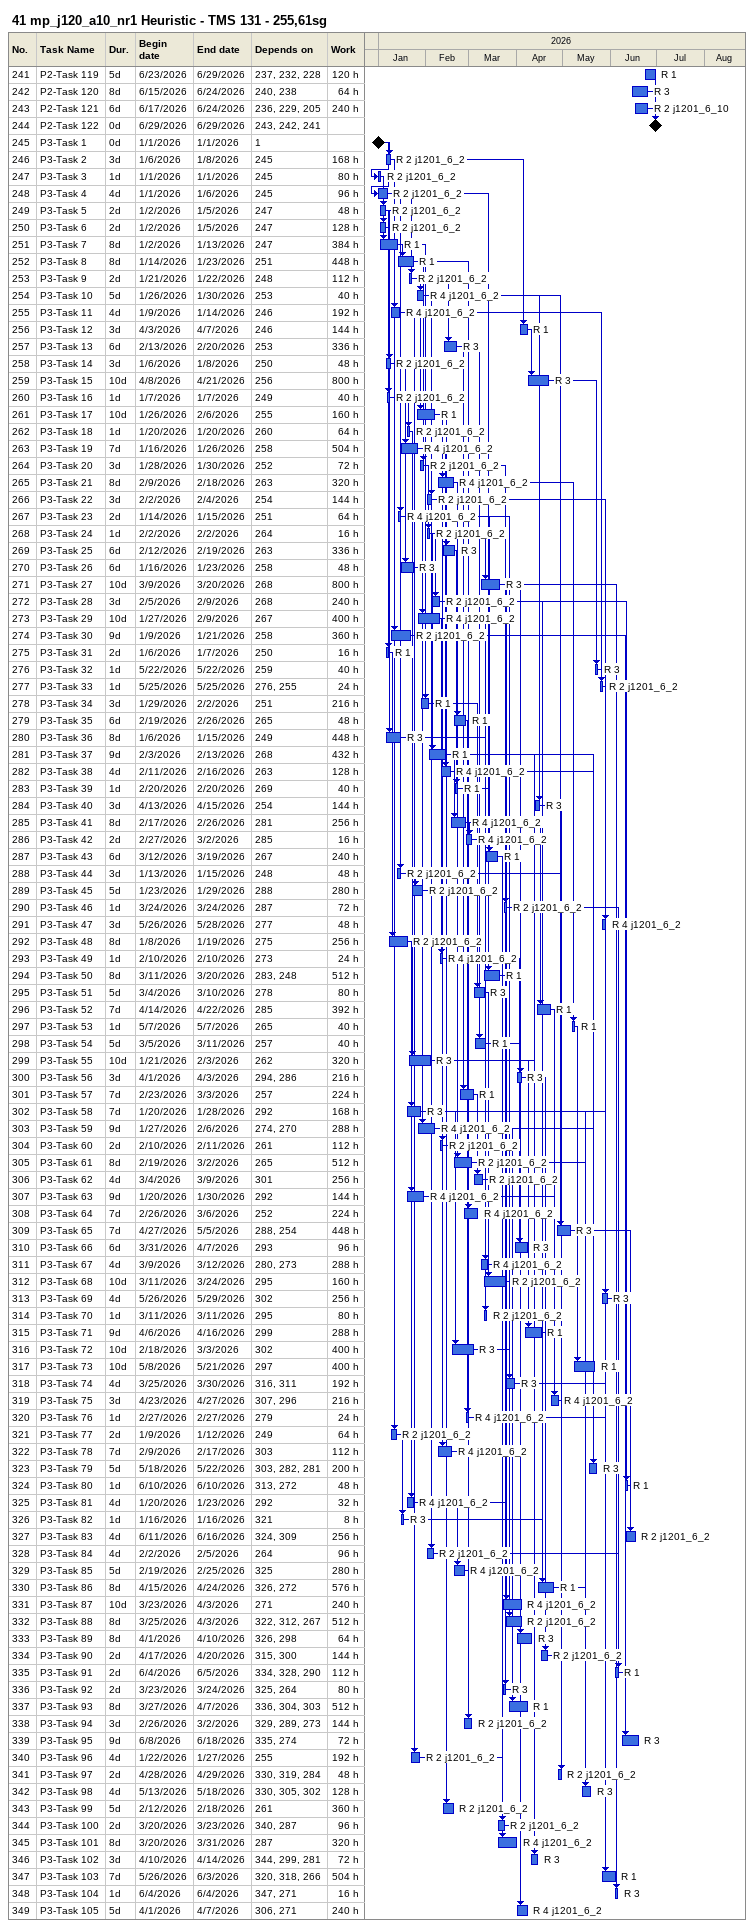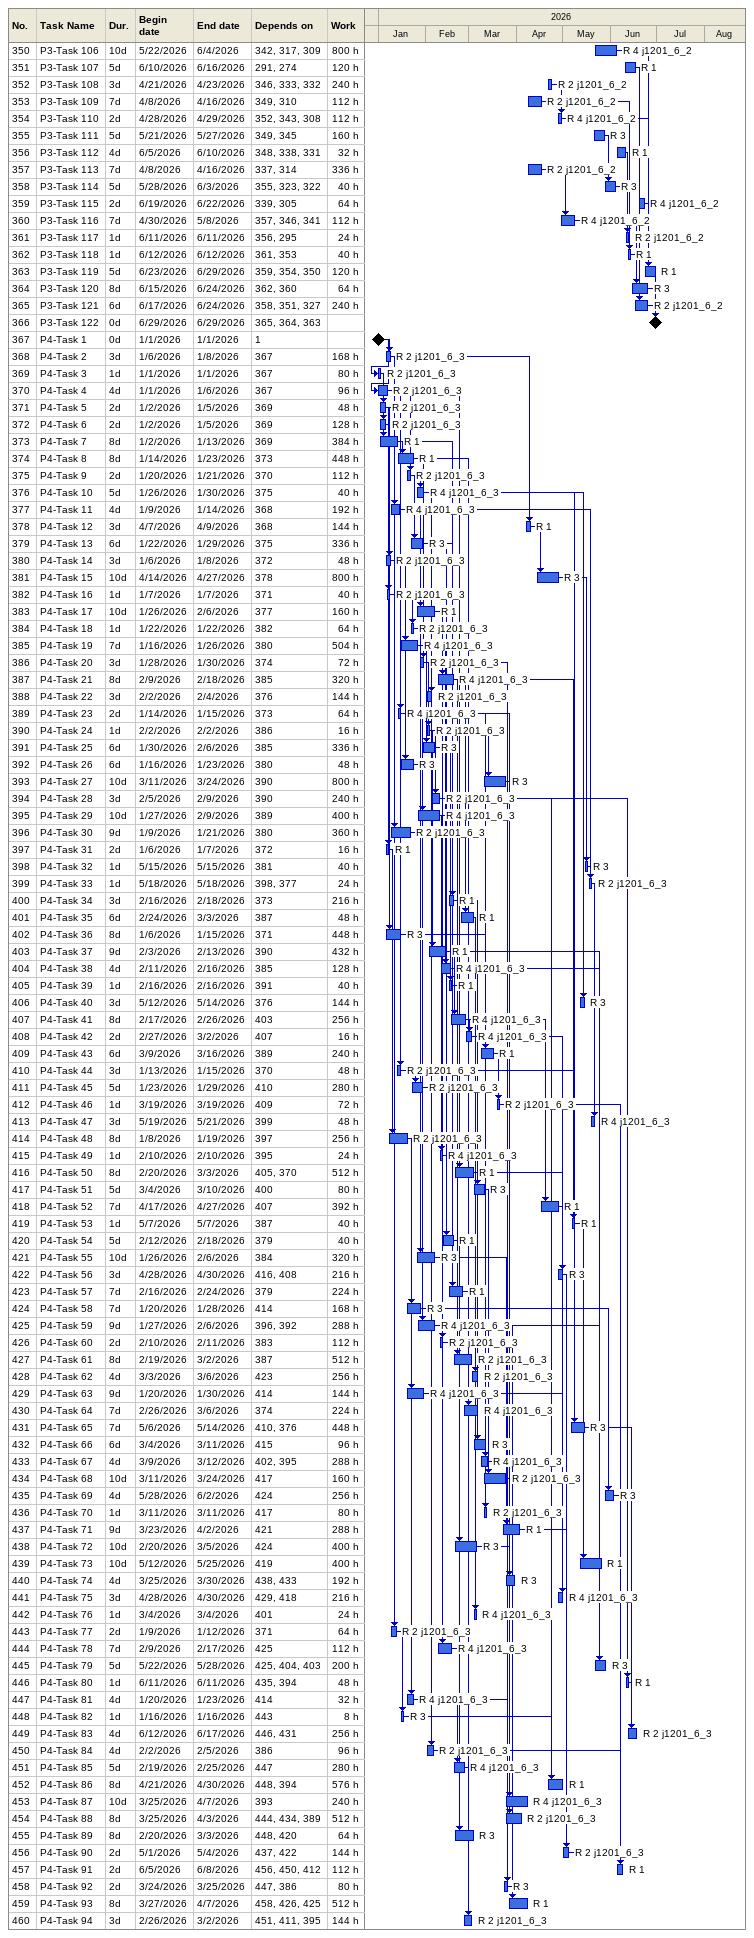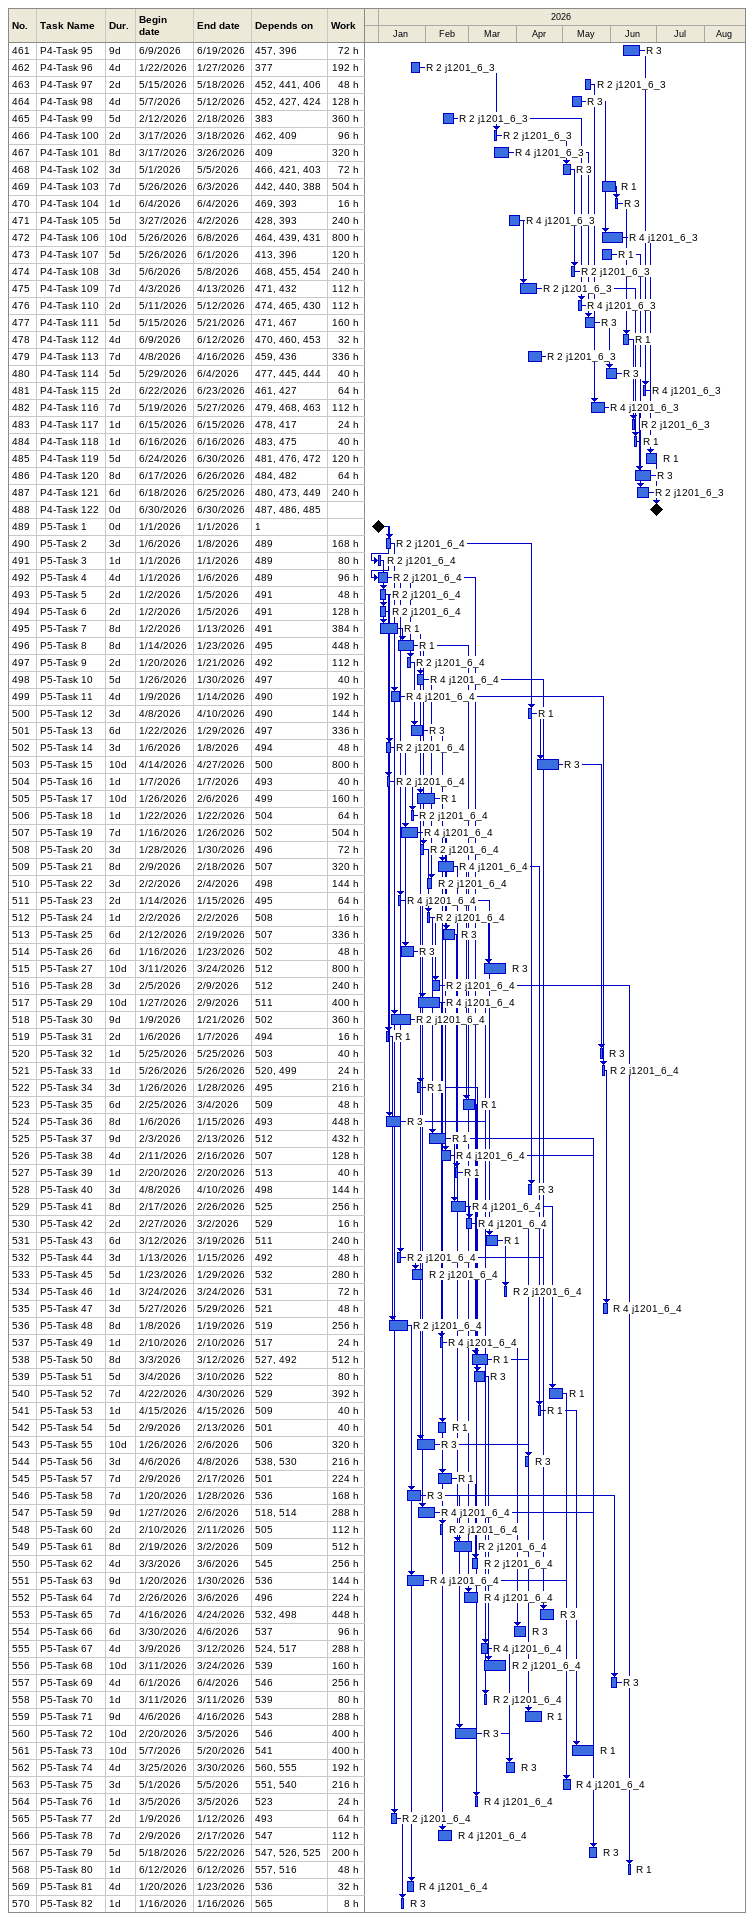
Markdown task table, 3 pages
41 mp_j120_a10_nr1 Heuristic - TMS 131 - 255,61sg

| ID | Task | Duration | Start | Finish | Predecessors | Resources | Work (h) |
|---|---|---|---|---|---|---|---|
| 241 | P2-Task 119 | 5d | 2026-06-23 | 2026-06-29 | 237, 232, 228 | R 1 | 120 |
| 242 | P2-Task 120 | 8d | 2026-06-15 | 2026-06-24 | 240, 238 | R 3 | 64 |
| 243 | P2-Task 121 | 6d | 2026-06-17 | 2026-06-24 | 236, 229, 205 | R 2 j1201_6_10 | 240 |
| 244 | P2-Task 122 | 0d | 2026-06-29 | 2026-06-29 | 243, 242, 241 |  |  |
| 245 | P3-Task 1 | 0d | 2026-01-01 | 2026-01-01 | 1 |  |  |
| 246 | P3-Task 2 | 3d | 2026-01-06 | 2026-01-08 | 245 | R 2 j1201_6_2 | 168 |
| 247 | P3-Task 3 | 1d | 2026-01-01 | 2026-01-01 | 245 | R 2 j1201_6_2 | 80 |
| 248 | P3-Task 4 | 4d | 2026-01-01 | 2026-01-06 | 245 | R 2 j1201_6_2 | 96 |
| 249 | P3-Task 5 | 2d | 2026-01-02 | 2026-01-05 | 247 | R 2 j1201_6_2 | 48 |
| 250 | P3-Task 6 | 2d | 2026-01-02 | 2026-01-05 | 247 | R 2 j1201_6_2 | 128 |
| 251 | P3-Task 7 | 8d | 2026-01-02 | 2026-01-13 | 247 | R 1 | 384 |
| 252 | P3-Task 8 | 8d | 2026-01-14 | 2026-01-23 | 251 | R 1 | 448 |
| 253 | P3-Task 9 | 2d | 2026-01-21 | 2026-01-22 | 248 | R 2 j1201_6_2 | 112 |
| 254 | P3-Task 10 | 5d | 2026-01-26 | 2026-01-30 | 253 | R 4 j1201_6_2 | 40 |
| 255 | P3-Task 11 | 4d | 2026-01-09 | 2026-01-14 | 246 | R 4 j1201_6_2 | 192 |
| 256 | P3-Task 12 | 3d | 2026-04-03 | 2026-04-07 | 246 | R 1 | 144 |
| 257 | P3-Task 13 | 6d | 2026-02-13 | 2026-02-20 | 253 | R 3 | 336 |
| 258 | P3-Task 14 | 3d | 2026-01-06 | 2026-01-08 | 250 | R 2 j1201_6_2 | 48 |
| 259 | P3-Task 15 | 10d | 2026-04-08 | 2026-04-21 | 256 | R 3 | 800 |
| 260 | P3-Task 16 | 1d | 2026-01-07 | 2026-01-07 | 249 | R 2 j1201_6_2 | 40 |
| 261 | P3-Task 17 | 10d | 2026-01-26 | 2026-02-06 | 255 | R 1 | 160 |
| 262 | P3-Task 18 | 1d | 2026-01-20 | 2026-01-20 | 260 | R 2 j1201_6_2 | 64 |
| 263 | P3-Task 19 | 7d | 2026-01-16 | 2026-01-26 | 258 | R 4 j1201_6_2 | 504 |
| 264 | P3-Task 20 | 3d | 2026-01-28 | 2026-01-30 | 252 | R 2 j1201_6_2 | 72 |
| 265 | P3-Task 21 | 8d | 2026-02-09 | 2026-02-18 | 263 | R 4 j1201_6_2 | 320 |
| 266 | P3-Task 22 | 3d | 2026-02-02 | 2026-02-04 | 254 | R 2 j1201_6_2 | 144 |
| 267 | P3-Task 23 | 2d | 2026-01-14 | 2026-01-15 | 251 | R 4 j1201_6_2 | 64 |
| 268 | P3-Task 24 | 1d | 2026-02-02 | 2026-02-02 | 264 | R 2 j1201_6_2 | 16 |
| 269 | P3-Task 25 | 6d | 2026-02-12 | 2026-02-19 | 263 | R 3 | 336 |
| 270 | P3-Task 26 | 6d | 2026-01-16 | 2026-01-23 | 258 | R 3 | 48 |
| 271 | P3-Task 27 | 10d | 2026-03-09 | 2026-03-20 | 268 | R 3 | 800 |
| 272 | P3-Task 28 | 3d | 2026-02-05 | 2026-02-09 | 268 | R 2 j1201_6_2 | 240 |
| 273 | P3-Task 29 | 10d | 2026-01-27 | 2026-02-09 | 267 | R 4 j1201_6_2 | 400 |
| 274 | P3-Task 30 | 9d | 2026-01-09 | 2026-01-21 | 258 | R 2 j1201_6_2 | 360 |
| 275 | P3-Task 31 | 2d | 2026-01-06 | 2026-01-07 | 250 | R 1 | 16 |
| 276 | P3-Task 32 | 1d | 2026-05-22 | 2026-05-22 | 259 | R 3 | 40 |
| 277 | P3-Task 33 | 1d | 2026-05-25 | 2026-05-25 | 276, 255 | R 2 j1201_6_2 | 24 |
| 278 | P3-Task 34 | 3d | 2026-01-29 | 2026-02-02 | 251 | R 1 | 216 |
| 279 | P3-Task 35 | 6d | 2026-02-19 | 2026-02-26 | 265 | R 1 | 48 |
| 280 | P3-Task 36 | 8d | 2026-01-06 | 2026-01-15 | 249 | R 3 | 448 |
| 281 | P3-Task 37 | 9d | 2026-02-03 | 2026-02-13 | 268 | R 1 | 432 |
| 282 | P3-Task 38 | 4d | 2026-02-11 | 2026-02-16 | 263 | R 4 j1201_6_2 | 128 |
| 283 | P3-Task 39 | 1d | 2026-02-20 | 2026-02-20 | 269 | R 1 | 40 |
| 284 | P3-Task 40 | 3d | 2026-04-13 | 2026-04-15 | 254 | R 3 | 144 |
| 285 | P3-Task 41 | 8d | 2026-02-17 | 2026-02-26 | 281 | R 4 j1201_6_2 | 256 |
| 286 | P3-Task 42 | 2d | 2026-02-27 | 2026-03-02 | 285 | R 4 j1201_6_2 | 16 |
| 287 | P3-Task 43 | 6d | 2026-03-12 | 2026-03-19 | 267 | R 1 | 240 |
| 288 | P3-Task 44 | 3d | 2026-01-13 | 2026-01-15 | 248 | R 2 j1201_6_2 | 48 |
| 289 | P3-Task 45 | 5d | 2026-01-23 | 2026-01-29 | 288 | R 2 j1201_6_2 | 280 |
| 290 | P3-Task 46 | 1d | 2026-03-24 | 2026-03-24 | 287 | R 2 j1201_6_2 | 72 |
| 291 | P3-Task 47 | 3d | 2026-05-26 | 2026-05-28 | 277 | R 4 j1201_6_2 | 48 |
| 292 | P3-Task 48 | 8d | 2026-01-08 | 2026-01-19 | 275 | R 2 j1201_6_2 | 256 |
| 293 | P3-Task 49 | 1d | 2026-02-10 | 2026-02-10 | 273 | R 4 j1201_6_2 | 24 |
| 294 | P3-Task 50 | 8d | 2026-03-11 | 2026-03-20 | 283, 248 | R 1 | 512 |
| 295 | P3-Task 51 | 5d | 2026-03-04 | 2026-03-10 | 278 | R 3 | 80 |
| 296 | P3-Task 52 | 7d | 2026-04-14 | 2026-04-22 | 285 | R 1 | 392 |
| 297 | P3-Task 53 | 1d | 2026-05-07 | 2026-05-07 | 265 | R 1 | 40 |
| 298 | P3-Task 54 | 5d | 2026-03-05 | 2026-03-11 | 257 | R 1 | 40 |
| 299 | P3-Task 55 | 10d | 2026-01-21 | 2026-02-03 | 262 | R 3 | 320 |
| 300 | P3-Task 56 | 3d | 2026-04-01 | 2026-04-03 | 294, 286 | R 3 | 216 |
| 301 | P3-Task 57 | 7d | 2026-02-23 | 2026-03-03 | 257 | R 1 | 224 |
| 302 | P3-Task 58 | 7d | 2026-01-20 | 2026-01-28 | 292 | R 3 | 168 |
| 303 | P3-Task 59 | 9d | 2026-01-27 | 2026-02-06 | 274, 270 | R 4 j1201_6_2 | 288 |
| 304 | P3-Task 60 | 2d | 2026-02-10 | 2026-02-11 | 261 | R 2 j1201_6_2 | 112 |
| 305 | P3-Task 61 | 8d | 2026-02-19 | 2026-03-02 | 265 | R 2 j1201_6_2 | 512 |
| 306 | P3-Task 62 | 4d | 2026-03-04 | 2026-03-09 | 301 | R 2 j1201_6_2 | 256 |
| 307 | P3-Task 63 | 9d | 2026-01-20 | 2026-01-30 | 292 | R 4 j1201_6_2 | 144 |
| 308 | P3-Task 64 | 7d | 2026-02-26 | 2026-03-06 | 252 | R 4 j1201_6_2 | 224 |
| 309 | P3-Task 65 | 7d | 2026-04-27 | 2026-05-05 | 288, 254 | R 3 | 448 |
| 310 | P3-Task 66 | 6d | 2026-03-31 | 2026-04-07 | 293 | R 3 | 96 |
| 311 | P3-Task 67 | 4d | 2026-03-09 | 2026-03-12 | 280, 273 | R 4 j1201_6_2 | 288 |
| 312 | P3-Task 68 | 10d | 2026-03-11 | 2026-03-24 | 295 | R 2 j1201_6_2 | 160 |
| 313 | P3-Task 69 | 4d | 2026-05-26 | 2026-05-29 | 302 | R 3 | 256 |
| 314 | P3-Task 70 | 1d | 2026-03-11 | 2026-03-11 | 295 | R 2 j1201_6_2 | 80 |
| 315 | P3-Task 71 | 9d | 2026-04-06 | 2026-04-16 | 299 | R 1 | 288 |
| 316 | P3-Task 72 | 10d | 2026-02-18 | 2026-03-03 | 302 | R 3 | 400 |
| 317 | P3-Task 73 | 10d | 2026-05-08 | 2026-05-21 | 297 | R 1 | 400 |
| 318 | P3-Task 74 | 4d | 2026-03-25 | 2026-03-30 | 316, 311 | R 3 | 192 |
| 319 | P3-Task 75 | 3d | 2026-04-23 | 2026-04-27 | 307, 296 | R 4 j1201_6_2 | 216 |
| 320 | P3-Task 76 | 1d | 2026-02-27 | 2026-02-27 | 279 | R 4 j1201_6_2 | 24 |
| 321 | P3-Task 77 | 2d | 2026-01-09 | 2026-01-12 | 249 | R 2 j1201_6_2 | 64 |
| 322 | P3-Task 78 | 7d | 2026-02-09 | 2026-02-17 | 303 | R 4 j1201_6_2 | 112 |
| 323 | P3-Task 79 | 5d | 2026-05-18 | 2026-05-22 | 303, 282, 281 | R 3 | 200 |
| 324 | P3-Task 80 | 1d | 2026-06-10 | 2026-06-10 | 313, 272 | R 1 | 48 |
| 325 | P3-Task 81 | 4d | 2026-01-20 | 2026-01-23 | 292 | R 4 j1201_6_2 | 32 |
| 326 | P3-Task 82 | 1d | 2026-01-16 | 2026-01-16 | 321 | R 3 | 8 |
| 327 | P3-Task 83 | 4d | 2026-06-11 | 2026-06-16 | 324, 309 | R 2 j1201_6_2 | 256 |
| 328 | P3-Task 84 | 4d | 2026-02-02 | 2026-02-05 | 264 | R 2 j1201_6_2 | 96 |
| 329 | P3-Task 85 | 5d | 2026-02-19 | 2026-02-25 | 325 | R 4 j1201_6_2 | 280 |
| 330 | P3-Task 86 | 8d | 2026-04-15 | 2026-04-24 | 326, 272 | R 1 | 576 |
| 331 | P3-Task 87 | 10d | 2026-03-23 | 2026-04-03 | 271 | R 4 j1201_6_2 | 240 |
| 332 | P3-Task 88 | 8d | 2026-03-25 | 2026-04-03 | 322, 312, 267 | R 2 j1201_6_2 | 512 |
| 333 | P3-Task 89 | 8d | 2026-04-01 | 2026-04-10 | 326, 298 | R 3 | 64 |
| 334 | P3-Task 90 | 2d | 2026-04-17 | 2026-04-20 | 315, 300 | R 2 j1201_6_2 | 144 |
| 335 | P3-Task 91 | 2d | 2026-06-04 | 2026-06-05 | 334, 328, 290 | R 1 | 112 |
| 336 | P3-Task 92 | 2d | 2026-03-23 | 2026-03-24 | 325, 264 | R 3 | 80 |
| 337 | P3-Task 93 | 8d | 2026-03-27 | 2026-04-07 | 336, 304, 303 | R 1 | 512 |
| 338 | P3-Task 94 | 3d | 2026-02-26 | 2026-03-02 | 329, 289, 273 | R 2 j1201_6_2 | 144 |
| 339 | P3-Task 95 | 9d | 2026-06-08 | 2026-06-18 | 335, 274 | R 3 | 72 |
| 340 | P3-Task 96 | 4d | 2026-01-22 | 2026-01-27 | 255 | R 2 j1201_6_2 | 192 |
| 341 | P3-Task 97 | 2d | 2026-04-28 | 2026-04-29 | 330, 319, 284 | R 2 j1201_6_2 | 48 |
| 342 | P3-Task 98 | 4d | 2026-05-13 | 2026-05-18 | 330, 305, 302 | R 3 | 128 |
| 343 | P3-Task 99 | 5d | 2026-02-12 | 2026-02-18 | 261 | R 2 j1201_6_2 | 360 |
| 344 | P3-Task 100 | 2d | 2026-03-20 | 2026-03-23 | 340, 287 | R 2 j1201_6_2 | 96 |
| 345 | P3-Task 101 | 8d | 2026-03-20 | 2026-03-31 | 287 | R 4 j1201_6_2 | 320 |
| 346 | P3-Task 102 | 3d | 2026-04-10 | 2026-04-14 | 344, 299, 281 | R 3 | 72 |
| 347 | P3-Task 103 | 7d | 2026-05-26 | 2026-06-03 | 320, 318, 266 | R 1 | 504 |
| 348 | P3-Task 104 | 1d | 2026-06-04 | 2026-06-04 | 347, 271 | R 3 | 16 |
| 349 | P3-Task 105 | 5d | 2026-04-01 | 2026-04-07 | 306, 271 | R 4 j1201_6_2 | 240 |
| 350 | P3-Task 106 | 10d | 2026-05-22 | 2026-06-04 | 342, 317, 309 | R 4 j1201_6_2 | 800 |
| 351 | P3-Task 107 | 5d | 2026-06-10 | 2026-06-16 | 291, 274 | R 1 | 120 |
| 352 | P3-Task 108 | 3d | 2026-04-21 | 2026-04-23 | 346, 333, 332 | R 2 j1201_6_2 | 240 |
| 353 | P3-Task 109 | 7d | 2026-04-08 | 2026-04-16 | 349, 310 | R 2 j1201_6_2 | 112 |
| 354 | P3-Task 110 | 2d | 2026-04-28 | 2026-04-29 | 352, 343, 308 | R 4 j1201_6_2 | 112 |
| 355 | P3-Task 111 | 5d | 2026-05-21 | 2026-05-27 | 349, 345 | R 3 | 160 |
| 356 | P3-Task 112 | 4d | 2026-06-05 | 2026-06-10 | 348, 338, 331 | R 1 | 32 |
| 357 | P3-Task 113 | 7d | 2026-04-08 | 2026-04-16 | 337, 314 | R 2 j1201_6_2 | 336 |
| 358 | P3-Task 114 | 5d | 2026-05-28 | 2026-06-03 | 355, 323, 322 | R 3 | 40 |
| 359 | P3-Task 115 | 2d | 2026-06-19 | 2026-06-22 | 339, 305 | R 4 j1201_6_2 | 64 |
| 360 | P3-Task 116 | 7d | 2026-04-30 | 2026-05-08 | 357, 346, 341 | R 4 j1201_6_2 | 112 |
| 361 | P3-Task 117 | 1d | 2026-06-11 | 2026-06-11 | 356, 295 | R 2 j1201_6_2 | 24 |
| 362 | P3-Task 118 | 1d | 2026-06-12 | 2026-06-12 | 361, 353 | R 1 | 40 |
| 363 | P3-Task 119 | 5d | 2026-06-23 | 2026-06-29 | 359, 354, 350 | R 1 | 120 |
| 364 | P3-Task 120 | 8d | 2026-06-15 | 2026-06-24 | 362, 360 | R 3 | 64 |
| 365 | P3-Task 121 | 6d | 2026-06-17 | 2026-06-24 | 358, 351, 327 | R 2 j1201_6_2 | 240 |
| 366 | P3-Task 122 | 0d | 2026-06-29 | 2026-06-29 | 365, 364, 363 |  |  |
| 367 | P4-Task 1 | 0d | 2026-01-01 | 2026-01-01 | 1 |  |  |
| 368 | P4-Task 2 | 3d | 2026-01-06 | 2026-01-08 | 367 | R 2 j1201_6_3 | 168 |
| 369 | P4-Task 3 | 1d | 2026-01-01 | 2026-01-01 | 367 | R 2 j1201_6_3 | 80 |
| 370 | P4-Task 4 | 4d | 2026-01-01 | 2026-01-06 | 367 | R 2 j1201_6_3 | 96 |
| 371 | P4-Task 5 | 2d | 2026-01-02 | 2026-01-05 | 369 | R 2 j1201_6_3 | 48 |
| 372 | P4-Task 6 | 2d | 2026-01-02 | 2026-01-05 | 369 | R 2 j1201_6_3 | 128 |
| 373 | P4-Task 7 | 8d | 2026-01-02 | 2026-01-13 | 369 | R 1 | 384 |
| 374 | P4-Task 8 | 8d | 2026-01-14 | 2026-01-23 | 373 | R 1 | 448 |
| 375 | P4-Task 9 | 2d | 2026-01-20 | 2026-01-21 | 370 | R 2 j1201_6_3 | 112 |
| 376 | P4-Task 10 | 5d | 2026-01-26 | 2026-01-30 | 375 | R 4 j1201_6_3 | 40 |
| 377 | P4-Task 11 | 4d | 2026-01-09 | 2026-01-14 | 368 | R 4 j1201_6_3 | 192 |
| 378 | P4-Task 12 | 3d | 2026-04-07 | 2026-04-09 | 368 | R 1 | 144 |
| 379 | P4-Task 13 | 6d | 2026-01-22 | 2026-01-29 | 375 | R 3 | 336 |
| 380 | P4-Task 14 | 3d | 2026-01-06 | 2026-01-08 | 372 | R 2 j1201_6_3 | 48 |
| 381 | P4-Task 15 | 10d | 2026-04-14 | 2026-04-27 | 378 | R 3 | 800 |
| 382 | P4-Task 16 | 1d | 2026-01-07 | 2026-01-07 | 371 | R 2 j1201_6_3 | 40 |
| 383 | P4-Task 17 | 10d | 2026-01-26 | 2026-02-06 | 377 | R 1 | 160 |
| 384 | P4-Task 18 | 1d | 2026-01-22 | 2026-01-22 | 382 | R 2 j1201_6_3 | 64 |
| 385 | P4-Task 19 | 7d | 2026-01-16 | 2026-01-26 | 380 | R 4 j1201_6_3 | 504 |
| 386 | P4-Task 20 | 3d | 2026-01-28 | 2026-01-30 | 374 | R 2 j1201_6_3 | 72 |
| 387 | P4-Task 21 | 8d | 2026-02-09 | 2026-02-18 | 385 | R 4 j1201_6_3 | 320 |
| 388 | P4-Task 22 | 3d | 2026-02-02 | 2026-02-04 | 376 | R 2 j1201_6_3 | 144 |
| 389 | P4-Task 23 | 2d | 2026-01-14 | 2026-01-15 | 373 | R 4 j1201_6_3 | 64 |
| 390 | P4-Task 24 | 1d | 2026-02-02 | 2026-02-02 | 386 | R 2 j1201_6_3 | 16 |
| 391 | P4-Task 25 | 6d | 2026-01-30 | 2026-02-06 | 385 | R 3 | 336 |
| 392 | P4-Task 26 | 6d | 2026-01-16 | 2026-01-23 | 380 | R 3 | 48 |
| 393 | P4-Task 27 | 10d | 2026-03-11 | 2026-03-24 | 390 | R 3 | 800 |
| 394 | P4-Task 28 | 3d | 2026-02-05 | 2026-02-09 | 390 | R 2 j1201_6_3 | 240 |
| 395 | P4-Task 29 | 10d | 2026-01-27 | 2026-02-09 | 389 | R 4 j1201_6_3 | 400 |
| 396 | P4-Task 30 | 9d | 2026-01-09 | 2026-01-21 | 380 | R 2 j1201_6_3 | 360 |
| 397 | P4-Task 31 | 2d | 2026-01-06 | 2026-01-07 | 372 | R 1 | 16 |
| 398 | P4-Task 32 | 1d | 2026-05-15 | 2026-05-15 | 381 | R 3 | 40 |
| 399 | P4-Task 33 | 1d | 2026-05-18 | 2026-05-18 | 398, 377 | R 2 j1201_6_3 | 24 |
| 400 | P4-Task 34 | 3d | 2026-02-16 | 2026-02-18 | 373 | R 1 | 216 |
| 401 | P4-Task 35 | 6d | 2026-02-24 | 2026-03-03 | 387 | R 1 | 48 |
| 402 | P4-Task 36 | 8d | 2026-01-06 | 2026-01-15 | 371 | R 3 | 448 |
| 403 | P4-Task 37 | 9d | 2026-02-03 | 2026-02-13 | 390 | R 1 | 432 |
| 404 | P4-Task 38 | 4d | 2026-02-11 | 2026-02-16 | 385 | R 4 j1201_6_3 | 128 |
| 405 | P4-Task 39 | 1d | 2026-02-16 | 2026-02-16 | 391 | R 1 | 40 |
| 406 | P4-Task 40 | 3d | 2026-05-12 | 2026-05-14 | 376 | R 3 | 144 |
| 407 | P4-Task 41 | 8d | 2026-02-17 | 2026-02-26 | 403 | R 4 j1201_6_3 | 256 |
| 408 | P4-Task 42 | 2d | 2026-02-27 | 2026-03-02 | 407 | R 4 j1201_6_3 | 16 |
| 409 | P4-Task 43 | 6d | 2026-03-09 | 2026-03-16 | 389 | R 1 | 240 |
| 410 | P4-Task 44 | 3d | 2026-01-13 | 2026-01-15 | 370 | R 2 j1201_6_3 | 48 |
| 411 | P4-Task 45 | 5d | 2026-01-23 | 2026-01-29 | 410 | R 2 j1201_6_3 | 280 |
| 412 | P4-Task 46 | 1d | 2026-03-19 | 2026-03-19 | 409 | R 2 j1201_6_3 | 72 |
| 413 | P4-Task 47 | 3d | 2026-05-19 | 2026-05-21 | 399 | R 4 j1201_6_3 | 48 |
| 414 | P4-Task 48 | 8d | 2026-01-08 | 2026-01-19 | 397 | R 2 j1201_6_3 | 256 |
| 415 | P4-Task 49 | 1d | 2026-02-10 | 2026-02-10 | 395 | R 4 j1201_6_3 | 24 |
| 416 | P4-Task 50 | 8d | 2026-02-20 | 2026-03-03 | 405, 370 | R 1 | 512 |
| 417 | P4-Task 51 | 5d | 2026-03-04 | 2026-03-10 | 400 | R 3 | 80 |
| 418 | P4-Task 52 | 7d | 2026-04-17 | 2026-04-27 | 407 | R 1 | 392 |
| 419 | P4-Task 53 | 1d | 2026-05-07 | 2026-05-07 | 387 | R 1 | 40 |
| 420 | P4-Task 54 | 5d | 2026-02-12 | 2026-02-18 | 379 | R 1 | 40 |
| 421 | P4-Task 55 | 10d | 2026-01-26 | 2026-02-06 | 384 | R 3 | 320 |
| 422 | P4-Task 56 | 3d | 2026-04-28 | 2026-04-30 | 416, 408 | R 3 | 216 |
| 423 | P4-Task 57 | 7d | 2026-02-16 | 2026-02-24 | 379 | R 1 | 224 |
| 424 | P4-Task 58 | 7d | 2026-01-20 | 2026-01-28 | 414 | R 3 | 168 |
| 425 | P4-Task 59 | 9d | 2026-01-27 | 2026-02-06 | 396, 392 | R 4 j1201_6_3 | 288 |
| 426 | P4-Task 60 | 2d | 2026-02-10 | 2026-02-11 | 383 | R 2 j1201_6_3 | 112 |
| 427 | P4-Task 61 | 8d | 2026-02-19 | 2026-03-02 | 387 | R 2 j1201_6_3 | 512 |
| 428 | P4-Task 62 | 4d | 2026-03-03 | 2026-03-06 | 423 | R 2 j1201_6_3 | 256 |
| 429 | P4-Task 63 | 9d | 2026-01-20 | 2026-01-30 | 414 | R 4 j1201_6_3 | 144 |
| 430 | P4-Task 64 | 7d | 2026-02-26 | 2026-03-06 | 374 | R 4 j1201_6_3 | 224 |
| 431 | P4-Task 65 | 7d | 2026-05-06 | 2026-05-14 | 410, 376 | R 3 | 448 |
| 432 | P4-Task 66 | 6d | 2026-03-04 | 2026-03-11 | 415 | R 3 | 96 |
| 433 | P4-Task 67 | 4d | 2026-03-09 | 2026-03-12 | 402, 395 | R 4 j1201_6_3 | 288 |
| 434 | P4-Task 68 | 10d | 2026-03-11 | 2026-03-24 | 417 | R 2 j1201_6_3 | 160 |
| 435 | P4-Task 69 | 4d | 2026-05-28 | 2026-06-02 | 424 | R 3 | 256 |
| 436 | P4-Task 70 | 1d | 2026-03-11 | 2026-03-11 | 417 | R 2 j1201_6_3 | 80 |
| 437 | P4-Task 71 | 9d | 2026-03-23 | 2026-04-02 | 421 | R 1 | 288 |
| 438 | P4-Task 72 | 10d | 2026-02-20 | 2026-03-05 | 424 | R 3 | 400 |
| 439 | P4-Task 73 | 10d | 2026-05-12 | 2026-05-25 | 419 | R 1 | 400 |
| 440 | P4-Task 74 | 4d | 2026-03-25 | 2026-03-30 | 438, 433 | R 3 | 192 |
| 441 | P4-Task 75 | 3d | 2026-04-28 | 2026-04-30 | 429, 418 | R 4 j1201_6_3 | 216 |
| 442 | P4-Task 76 | 1d | 2026-03-04 | 2026-03-04 | 401 | R 4 j1201_6_3 | 24 |
| 443 | P4-Task 77 | 2d | 2026-01-09 | 2026-01-12 | 371 | R 2 j1201_6_3 | 64 |
| 444 | P4-Task 78 | 7d | 2026-02-09 | 2026-02-17 | 425 | R 4 j1201_6_3 | 112 |
| 445 | P4-Task 79 | 5d | 2026-05-22 | 2026-05-28 | 425, 404, 403 | R 3 | 200 |
| 446 | P4-Task 80 | 1d | 2026-06-11 | 2026-06-11 | 435, 394 | R 1 | 48 |
| 447 | P4-Task 81 | 4d | 2026-01-20 | 2026-01-23 | 414 | R 4 j1201_6_3 | 32 |
| 448 | P4-Task 82 | 1d | 2026-01-16 | 2026-01-16 | 443 | R 3 | 8 |
| 449 | P4-Task 83 | 4d | 2026-06-12 | 2026-06-17 | 446, 431 | R 2 j1201_6_3 | 256 |
| 450 | P4-Task 84 | 4d | 2026-02-02 | 2026-02-05 | 386 | R 2 j1201_6_3 | 96 |
| 451 | P4-Task 85 | 5d | 2026-02-19 | 2026-02-25 | 447 | R 4 j1201_6_3 | 280 |
| 452 | P4-Task 86 | 8d | 2026-04-21 | 2026-04-30 | 448, 394 | R 1 | 576 |
| 453 | P4-Task 87 | 10d | 2026-03-25 | 2026-04-07 | 393 | R 4 j1201_6_3 | 240 |
| 454 | P4-Task 88 | 8d | 2026-03-25 | 2026-04-03 | 444, 434, 389 | R 2 j1201_6_3 | 512 |
| 455 | P4-Task 89 | 8d | 2026-02-20 | 2026-03-03 | 448, 420 | R 3 | 64 |
| 456 | P4-Task 90 | 2d | 2026-05-01 | 2026-05-04 | 437, 422 | R 2 j1201_6_3 | 144 |
| 457 | P4-Task 91 | 2d | 2026-06-05 | 2026-06-08 | 456, 450, 412 | R 1 | 112 |
| 458 | P4-Task 92 | 2d | 2026-03-24 | 2026-03-25 | 447, 386 | R 3 | 80 |
| 459 | P4-Task 93 | 8d | 2026-03-27 | 2026-04-07 | 458, 426, 425 | R 1 | 512 |
| 460 | P4-Task 94 | 3d | 2026-02-26 | 2026-03-02 | 451, 411, 395 | R 2 j1201_6_3 | 144 |
| 461 | P4-Task 95 | 9d | 2026-06-09 | 2026-06-19 | 457, 396 | R 3 | 72 |
| 462 | P4-Task 96 | 4d | 2026-01-22 | 2026-01-27 | 377 | R 2 j1201_6_3 | 192 |
| 463 | P4-Task 97 | 2d | 2026-05-15 | 2026-05-18 | 452, 441, 406 | R 2 j1201_6_3 | 48 |
| 464 | P4-Task 98 | 4d | 2026-05-07 | 2026-05-12 | 452, 427, 424 | R 3 | 128 |
| 465 | P4-Task 99 | 5d | 2026-02-12 | 2026-02-18 | 383 | R 2 j1201_6_3 | 360 |
| 466 | P4-Task 100 | 2d | 2026-03-17 | 2026-03-18 | 462, 409 | R 2 j1201_6_3 | 96 |
| 467 | P4-Task 101 | 8d | 2026-03-17 | 2026-03-26 | 409 | R 4 j1201_6_3 | 320 |
| 468 | P4-Task 102 | 3d | 2026-05-01 | 2026-05-05 | 466, 421, 403 | R 3 | 72 |
| 469 | P4-Task 103 | 7d | 2026-05-26 | 2026-06-03 | 442, 440, 388 | R 1 | 504 |
| 470 | P4-Task 104 | 1d | 2026-06-04 | 2026-06-04 | 469, 393 | R 3 | 16 |
| 471 | P4-Task 105 | 5d | 2026-03-27 | 2026-04-02 | 428, 393 | R 4 j1201_6_3 | 240 |
| 472 | P4-Task 106 | 10d | 2026-05-26 | 2026-06-08 | 464, 439, 431 | R 4 j1201_6_3 | 800 |
| 473 | P4-Task 107 | 5d | 2026-05-26 | 2026-06-01 | 413, 396 | R 1 | 120 |
| 474 | P4-Task 108 | 3d | 2026-05-06 | 2026-05-08 | 468, 455, 454 | R 2 j1201_6_3 | 240 |
| 475 | P4-Task 109 | 7d | 2026-04-03 | 2026-04-13 | 471, 432 | R 2 j1201_6_3 | 112 |
| 476 | P4-Task 110 | 2d | 2026-05-11 | 2026-05-12 | 474, 465, 430 | R 4 j1201_6_3 | 112 |
| 477 | P4-Task 111 | 5d | 2026-05-15 | 2026-05-21 | 471, 467 | R 3 | 160 |
| 478 | P4-Task 112 | 4d | 2026-06-09 | 2026-06-12 | 470, 460, 453 | R 1 | 32 |
| 479 | P4-Task 113 | 7d | 2026-04-08 | 2026-04-16 | 459, 436 | R 2 j1201_6_3 | 336 |
| 480 | P4-Task 114 | 5d | 2026-05-29 | 2026-06-04 | 477, 445, 444 | R 3 | 40 |
| 481 | P4-Task 115 | 2d | 2026-06-22 | 2026-06-23 | 461, 427 | R 4 j1201_6_3 | 64 |
| 482 | P4-Task 116 | 7d | 2026-05-19 | 2026-05-27 | 479, 468, 463 | R 4 j1201_6_3 | 112 |
| 483 | P4-Task 117 | 1d | 2026-06-15 | 2026-06-15 | 478, 417 | R 2 j1201_6_3 | 24 |
| 484 | P4-Task 118 | 1d | 2026-06-16 | 2026-06-16 | 483, 475 | R 1 | 40 |
| 485 | P4-Task 119 | 5d | 2026-06-24 | 2026-06-30 | 481, 476, 472 | R 1 | 120 |
| 486 | P4-Task 120 | 8d | 2026-06-17 | 2026-06-26 | 484, 482 | R 3 | 64 |
| 487 | P4-Task 121 | 6d | 2026-06-18 | 2026-06-25 | 480, 473, 449 | R 2 j1201_6_3 | 240 |
| 488 | P4-Task 122 | 0d | 2026-06-30 | 2026-06-30 | 487, 486, 485 |  |  |
| 489 | P5-Task 1 | 0d | 2026-01-01 | 2026-01-01 | 1 |  |  |
| 490 | P5-Task 2 | 3d | 2026-01-06 | 2026-01-08 | 489 | R 2 j1201_6_4 | 168 |
| 491 | P5-Task 3 | 1d | 2026-01-01 | 2026-01-01 | 489 | R 2 j1201_6_4 | 80 |
| 492 | P5-Task 4 | 4d | 2026-01-01 | 2026-01-06 | 489 | R 2 j1201_6_4 | 96 |
| 493 | P5-Task 5 | 2d | 2026-01-02 | 2026-01-05 | 491 | R 2 j1201_6_4 | 48 |
| 494 | P5-Task 6 | 2d | 2026-01-02 | 2026-01-05 | 491 | R 2 j1201_6_4 | 128 |
| 495 | P5-Task 7 | 8d | 2026-01-02 | 2026-01-13 | 491 | R 1 | 384 |
| 496 | P5-Task 8 | 8d | 2026-01-14 | 2026-01-23 | 495 | R 1 | 448 |
| 497 | P5-Task 9 | 2d | 2026-01-20 | 2026-01-21 | 492 | R 2 j1201_6_4 | 112 |
| 498 | P5-Task 10 | 5d | 2026-01-26 | 2026-01-30 | 497 | R 4 j1201_6_4 | 40 |
| 499 | P5-Task 11 | 4d | 2026-01-09 | 2026-01-14 | 490 | R 4 j1201_6_4 | 192 |
| 500 | P5-Task 12 | 3d | 2026-04-08 | 2026-04-10 | 490 | R 1 | 144 |
| 501 | P5-Task 13 | 6d | 2026-01-22 | 2026-01-29 | 497 | R 3 | 336 |
| 502 | P5-Task 14 | 3d | 2026-01-06 | 2026-01-08 | 494 | R 2 j1201_6_4 | 48 |
| 503 | P5-Task 15 | 10d | 2026-04-14 | 2026-04-27 | 500 | R 3 | 800 |
| 504 | P5-Task 16 | 1d | 2026-01-07 | 2026-01-07 | 493 | R 2 j1201_6_4 | 40 |
| 505 | P5-Task 17 | 10d | 2026-01-26 | 2026-02-06 | 499 | R 1 | 160 |
| 506 | P5-Task 18 | 1d | 2026-01-22 | 2026-01-22 | 504 | R 2 j1201_6_4 | 64 |
| 507 | P5-Task 19 | 7d | 2026-01-16 | 2026-01-26 | 502 | R 4 j1201_6_4 | 504 |
| 508 | P5-Task 20 | 3d | 2026-01-28 | 2026-01-30 | 496 | R 2 j1201_6_4 | 72 |
| 509 | P5-Task 21 | 8d | 2026-02-09 | 2026-02-18 | 507 | R 4 j1201_6_4 | 320 |
| 510 | P5-Task 22 | 3d | 2026-02-02 | 2026-02-04 | 498 | R 2 j1201_6_4 | 144 |
| 511 | P5-Task 23 | 2d | 2026-01-14 | 2026-01-15 | 495 | R 4 j1201_6_4 | 64 |
| 512 | P5-Task 24 | 1d | 2026-02-02 | 2026-02-02 | 508 | R 2 j1201_6_4 | 16 |
| 513 | P5-Task 25 | 6d | 2026-02-12 | 2026-02-19 | 507 | R 3 | 336 |
| 514 | P5-Task 26 | 6d | 2026-01-16 | 2026-01-23 | 502 | R 3 | 48 |
| 515 | P5-Task 27 | 10d | 2026-03-11 | 2026-03-24 | 512 | R 3 | 800 |
| 516 | P5-Task 28 | 3d | 2026-02-05 | 2026-02-09 | 512 | R 2 j1201_6_4 | 240 |
| 517 | P5-Task 29 | 10d | 2026-01-27 | 2026-02-09 | 511 | R 4 j1201_6_4 | 400 |
| 518 | P5-Task 30 | 9d | 2026-01-09 | 2026-01-21 | 502 | R 2 j1201_6_4 | 360 |
| 519 | P5-Task 31 | 2d | 2026-01-06 | 2026-01-07 | 494 | R 1 | 16 |
| 520 | P5-Task 32 | 1d | 2026-05-25 | 2026-05-25 | 503 | R 3 | 40 |
| 521 | P5-Task 33 | 1d | 2026-05-26 | 2026-05-26 | 520, 499 | R 2 j1201_6_4 | 24 |
| 522 | P5-Task 34 | 3d | 2026-01-26 | 2026-01-28 | 495 | R 1 | 216 |
| 523 | P5-Task 35 | 6d | 2026-02-25 | 2026-03-04 | 509 | R 1 | 48 |
| 524 | P5-Task 36 | 8d | 2026-01-06 | 2026-01-15 | 493 | R 3 | 448 |
| 525 | P5-Task 37 | 9d | 2026-02-03 | 2026-02-13 | 512 | R 1 | 432 |
| 526 | P5-Task 38 | 4d | 2026-02-11 | 2026-02-16 | 507 | R 4 j1201_6_4 | 128 |
| 527 | P5-Task 39 | 1d | 2026-02-20 | 2026-02-20 | 513 | R 1 | 40 |
| 528 | P5-Task 40 | 3d | 2026-04-08 | 2026-04-10 | 498 | R 3 | 144 |
| 529 | P5-Task 41 | 8d | 2026-02-17 | 2026-02-26 | 525 | R 4 j1201_6_4 | 256 |
| 530 | P5-Task 42 | 2d | 2026-02-27 | 2026-03-02 | 529 | R 4 j1201_6_4 | 16 |
| 531 | P5-Task 43 | 6d | 2026-03-12 | 2026-03-19 | 511 | R 1 | 240 |
| 532 | P5-Task 44 | 3d | 2026-01-13 | 2026-01-15 | 492 | R 2 j1201_6_4 | 48 |
| 533 | P5-Task 45 | 5d | 2026-01-23 | 2026-01-29 | 532 | R 2 j1201_6_4 | 280 |
| 534 | P5-Task 46 | 1d | 2026-03-24 | 2026-03-24 | 531 | R 2 j1201_6_4 | 72 |
| 535 | P5-Task 47 | 3d | 2026-05-27 | 2026-05-29 | 521 | R 4 j1201_6_4 | 48 |
| 536 | P5-Task 48 | 8d | 2026-01-08 | 2026-01-19 | 519 | R 2 j1201_6_4 | 256 |
| 537 | P5-Task 49 | 1d | 2026-02-10 | 2026-02-10 | 517 | R 4 j1201_6_4 | 24 |
| 538 | P5-Task 50 | 8d | 2026-03-03 | 2026-03-12 | 527, 492 | R 1 | 512 |
| 539 | P5-Task 51 | 5d | 2026-03-04 | 2026-03-10 | 522 | R 3 | 80 |
| 540 | P5-Task 52 | 7d | 2026-04-22 | 2026-04-30 | 529 | R 1 | 392 |
| 541 | P5-Task 53 | 1d | 2026-04-15 | 2026-04-15 | 509 | R 1 | 40 |
| 542 | P5-Task 54 | 5d | 2026-02-09 | 2026-02-13 | 501 | R 1 | 40 |
| 543 | P5-Task 55 | 10d | 2026-01-26 | 2026-02-06 | 506 | R 3 | 320 |
| 544 | P5-Task 56 | 3d | 2026-04-06 | 2026-04-08 | 538, 530 | R 3 | 216 |
| 545 | P5-Task 57 | 7d | 2026-02-09 | 2026-02-17 | 501 | R 1 | 224 |
| 546 | P5-Task 58 | 7d | 2026-01-20 | 2026-01-28 | 536 | R 3 | 168 |
| 547 | P5-Task 59 | 9d | 2026-01-27 | 2026-02-06 | 518, 514 | R 4 j1201_6_4 | 288 |
| 548 | P5-Task 60 | 2d | 2026-02-10 | 2026-02-11 | 505 | R 2 j1201_6_4 | 112 |
| 549 | P5-Task 61 | 8d | 2026-02-19 | 2026-03-02 | 509 | R 2 j1201_6_4 | 512 |
| 550 | P5-Task 62 | 4d | 2026-03-03 | 2026-03-06 | 545 | R 2 j1201_6_4 | 256 |
| 551 | P5-Task 63 | 9d | 2026-01-20 | 2026-01-30 | 536 | R 4 j1201_6_4 | 144 |
| 552 | P5-Task 64 | 7d | 2026-02-26 | 2026-03-06 | 496 | R 4 j1201_6_4 | 224 |
| 553 | P5-Task 65 | 7d | 2026-04-16 | 2026-04-24 | 532, 498 | R 3 | 448 |
| 554 | P5-Task 66 | 6d | 2026-03-30 | 2026-04-06 | 537 | R 3 | 96 |
| 555 | P5-Task 67 | 4d | 2026-03-09 | 2026-03-12 | 524, 517 | R 4 j1201_6_4 | 288 |
| 556 | P5-Task 68 | 10d | 2026-03-11 | 2026-03-24 | 539 | R 2 j1201_6_4 | 160 |
| 557 | P5-Task 69 | 4d | 2026-06-01 | 2026-06-04 | 546 | R 3 | 256 |
| 558 | P5-Task 70 | 1d | 2026-03-11 | 2026-03-11 | 539 | R 2 j1201_6_4 | 80 |
| 559 | P5-Task 71 | 9d | 2026-04-06 | 2026-04-16 | 543 | R 1 | 288 |
| 560 | P5-Task 72 | 10d | 2026-02-20 | 2026-03-05 | 546 | R 3 | 400 |
| 561 | P5-Task 73 | 10d | 2026-05-07 | 2026-05-20 | 541 | R 1 | 400 |
| 562 | P5-Task 74 | 4d | 2026-03-25 | 2026-03-30 | 560, 555 | R 3 | 192 |
| 563 | P5-Task 75 | 3d | 2026-05-01 | 2026-05-05 | 551, 540 | R 4 j1201_6_4 | 216 |
| 564 | P5-Task 76 | 1d | 2026-03-05 | 2026-03-05 | 523 | R 4 j1201_6_4 | 24 |
| 565 | P5-Task 77 | 2d | 2026-01-09 | 2026-01-12 | 493 | R 2 j1201_6_4 | 64 |
| 566 | P5-Task 78 | 7d | 2026-02-09 | 2026-02-17 | 547 | R 4 j1201_6_4 | 112 |
| 567 | P5-Task 79 | 5d | 2026-05-18 | 2026-05-22 | 547, 526, 525 | R 3 | 200 |
| 568 | P5-Task 80 | 1d | 2026-06-12 | 2026-06-12 | 557, 516 | R 1 | 48 |
| 569 | P5-Task 81 | 4d | 2026-01-20 | 2026-01-23 | 536 | R 4 j1201_6_4 | 32 |
| 570 | P5-Task 82 | 1d | 2026-01-16 | 2026-01-16 | 565 | R 3 | 8 |
